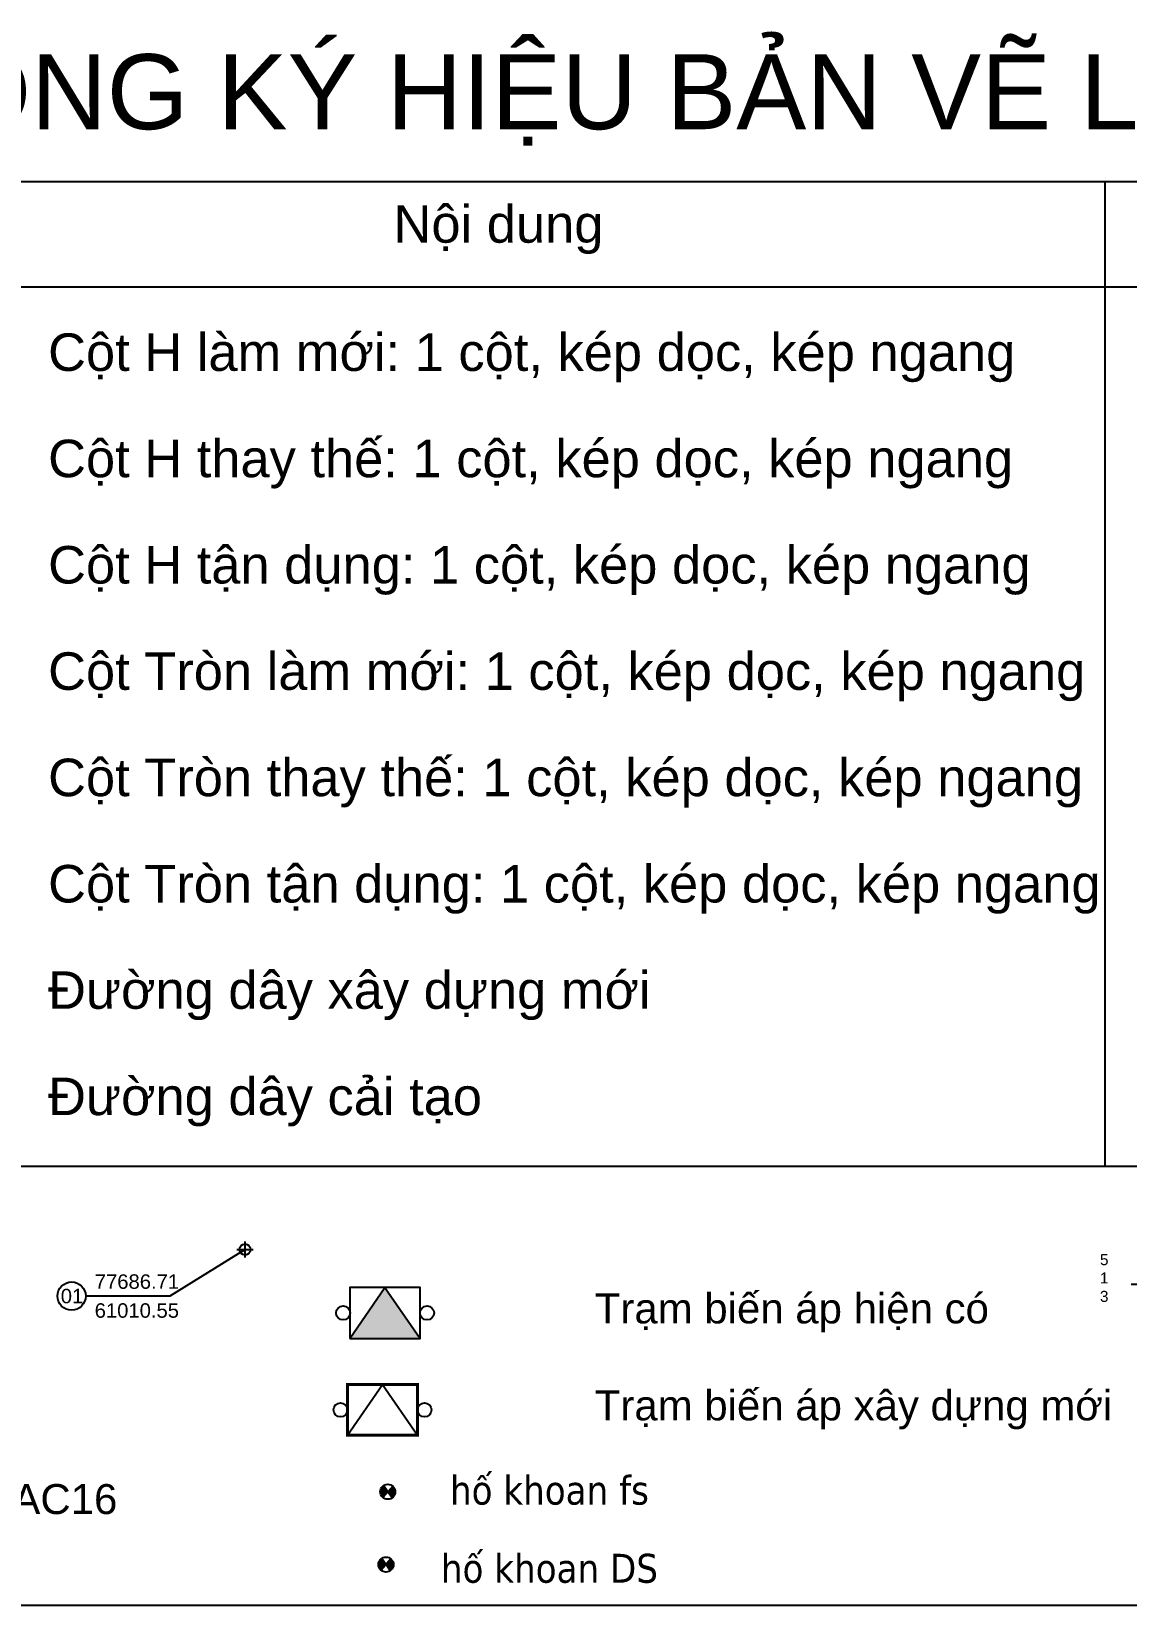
# Model space of a CAD drawing. Header units: feet. Extents: x 74374 to 92081, y 43964 to 65389.
# Drawn here: x 77657.2 to 77808.5, y 60961.3 to 61179 of the extents above; entities that cross this region are included whole.
import ezdxf
from ezdxf.enums import TextEntityAlignment as Align

# ---------------------------------------------------------------- set-up
doc = ezdxf.new("R2010")
doc.units = ezdxf.units.FT
doc.header["$MEASUREMENT"] = 0
doc.set_wipeout_variables(frame=1)
doc.linetypes.add('DASHED2', pattern=[0.375, 0.25, -0.125])
for name, color, linetype in [('Border', 6, 'Continuous'), ('DZ-HaApCu', 1, 'Continuous'), ('Ha ap - cai tao', 1, 'DASHED2'), ('HoKhoan', 20, 'Continuous'), ('Khung', 7, 'Continuous'), ('Note', 4, 'Continuous'), ('Number', 4, 'Continuous'), ('So cto', 6, 'Continuous')]:
    doc.layers.add(name, color=color, linetype=linetype)
doc.styles.add('PEC_Tahoma', font='tahoma.ttf')
doc.styles.get("Standard").update_dxf_attribs({"font": 'arial.ttf'})
doc.styles.add('TENCOT', font='VnArialH.TTF')

# ---------------------------------------------------------------- blocks, each defined once
blk = doc.blocks.new('HK-FS')
at = {"layer": 'HoKhoan'}
h = blk.add_hatch(color=256, dxfattribs=at)
h.dxf.hatch_style = 1
h.paths.add_polyline_path([(1.04, 0, 0.218651), (0.68, 0.79), (0, 0), (0.59, -0.86, 0.247199)])
h.paths.add_polyline_path([(0, 0), (-0.59, 0.86, 0.247199), (-1.04, 0, 0.218651), (-0.68, -0.79)])
for points in [[(0.68, 0.79), (-0.68, -0.79)], [(0.59, -0.86), (-0.59, 0.86)]]:
    blk.add_lwpolyline(points, dxfattribs=at)
at = {"layer": 'HoKhoan', "linetype": 'Continuous'}
blk.add_circle((0, 0), 1.04, dxfattribs=at)
blk = doc.blocks.new('HK_DS')
at = {"layer": 'HoKhoan'}
h = blk.add_hatch(color=6, dxfattribs=at)
h.dxf.hatch_style = 1
h.paths.add_polyline_path([(1.04, 0, 0.218651), (0.68, 0.79), (0, 0), (0.59, -0.86, 0.247199)])
h.paths.add_polyline_path([(0, 0), (-0.59, 0.86, 0.247199), (-1.04, 0, 0.218651), (-0.68, -0.79)])
at = {"layer": 'HoKhoan', "color": 6}
for points in [[(0.68, 0.79), (-0.68, -0.79)], [(0.59, -0.86), (-0.59, 0.86)]]:
    blk.add_lwpolyline(points, dxfattribs=at)
at = {"layer": 'HoKhoan', "color": 6, "linetype": 'Continuous'}
blk.add_circle((0, 0), 1.04, dxfattribs=at)
blk = doc.blocks.new('TBA Hien co')
at = {"layer": 'Ha ap - cai tao', "linetype": 'Continuous'}
blk.add_hatch(color=256, dxfattribs=at).paths.add_polyline_path([(4.67, -6.78), (0, 0), (-4.67, -6.78)])
for p, q in [((-4.67, -6.78), (0, 0)), ((0, 0), (4.67, -6.78))]:
    blk.add_line(p, q, dxfattribs=at)
blk.add_lwpolyline([(-4.67, -6.78), (4.67, -6.78), (4.67, 0), (-4.67, 0)], close=True, dxfattribs=at)
for centre in [(-5.58, -3.39), (5.6, -3.39)]:
    blk.add_circle(centre, 0.933, dxfattribs=at)
blk = doc.blocks.new('TBA - XD moi')
at = {"layer": 'Ha ap - cai tao', "linetype": 'Continuous'}
for p, q in [((-4.67, -6.78), (0, 0)), ((0, 0), (4.67, -6.78))]:
    blk.add_line(p, q, dxfattribs=at)
at = {"layer": 'Ha ap - cai tao', "linetype": 'Continuous', "const_width": 0.4}
blk.add_lwpolyline([(-4.67, -6.78), (4.67, -6.78), (4.67, 0), (-4.67, 0)], close=True, dxfattribs=at)
at = {"layer": 'Ha ap - cai tao', "linetype": 'Continuous'}
for centre in [(-5.58, -3.39), (5.6, -3.39)]:
    blk.add_circle(centre, 0.933, dxfattribs=at)
blk = doc.blocks.new('SoTT')
at = {"color": 150}
blk.add_wipeout([(8.26, -0.03), (8.24, -0.55), (8.19, -1.07), (8.11, -1.58), (8, -2.09), (7.85, -2.58), (7.68, -3.07), (7.47, -3.55), (7.23, -4.01), (6.97, -4.46), (6.68, -4.89), (6.36, -5.3), (6.02, -5.69), (5.65, -6.05), (5.26, -6.39), (4.85, -6.71), (4.42, -7), (3.98, -7.27), (3.52, -7.5), (3.04, -7.71), (2.55, -7.89), (2.05, -8.03), (1.55, -8.14), (1.03, -8.22), (0.52, -8.27), (0, -8.29), (-0.52, -8.27), (-1.03, -8.22), (-1.55, -8.14), (-2.05, -8.03), (-2.55, -7.89), (-3.04, -7.71), (-3.52, -7.5), (-3.98, -7.27), (-4.42, -7), (-4.85, -6.71), (-5.26, -6.39), (-5.65, -6.05), (-6.02, -5.69), (-6.36, -5.3), (-6.68, -4.89), (-6.97, -4.46), (-7.23, -4.01), (-7.47, -3.55), (-7.68, -3.07), (-7.85, -2.58), (-8, -2.09), (-8.11, -1.58), (-8.19, -1.07), (-8.24, -0.55), (-8.26, -0.03), (-8.24, 0.48), (-8.19, 1), (-8.11, 1.51), (-8, 2.02), (-7.85, 2.52), (-7.68, 3.01), (-7.47, 3.48), (-7.23, 3.94), (-6.97, 4.39), (-6.68, 4.82), (-6.36, 5.23), (-6.02, 5.62), (-5.65, 5.98), (-5.26, 6.33), (-4.85, 6.65), (-4.42, 6.94), (-3.98, 7.2), (-3.52, 7.44), (-3.04, 7.64), (-2.55, 7.82), (-2.05, 7.96), (-1.55, 8.08), (-1.03, 8.16), (-0.52, 8.21), (0, 8.22), (0.52, 8.21), (1.03, 8.16), (1.55, 8.08), (2.05, 7.96), (2.55, 7.82), (3.04, 7.64), (3.52, 7.44), (3.98, 7.2), (4.42, 6.94), (4.85, 6.65), (5.26, 6.33), (5.65, 5.98), (6.02, 5.62), (6.36, 5.23), (6.68, 4.82), (6.97, 4.39), (7.23, 3.94), (7.47, 3.48), (7.68, 3.01), (7.85, 2.52), (8, 2.02), (8.11, 1.51), (8.19, 1), (8.24, 0.48)], dxfattribs=at).dxf.layer = 'Number'
at = {"layer": 'Number', "color": 150}
blk.add_lwpolyline([(-8.26, 0), (8.26, 0)], dxfattribs=at)
at = {"layer": 'Number', "color": 150, "style": 'TENCOT', "width": 0.4}
for tag, p in [('Number', (0.01, 0.6)), ('HEIGHT', (0.54, -6.17))]:
    blk.add_attdef(tag, text='', height=5, dxfattribs=at).set_placement(p, align=Align.CENTER)
blk = doc.blocks.new('*U108')
at = {"color": 0, "linetype": 'Continuous'}
for p, q in [((-1.11, 0), (1.11, 0)), ((0, -1.11), (0, 1.11))]:
    blk.add_line(p, q, dxfattribs=at)
blk.add_circle((0, 0), 0.765, dxfattribs=at)
for tag, p in [('X', (-17.59, -5.44)), ('Y', (-17.59, -9.44))]:
    blk.add_attdef(tag, p, '', height=2, dxfattribs=at)
blk.add_wipeout([(-25.92, -6.13), (-25.73, -5.54), (-25.36, -5.05), (-24.87, -4.68), (-24.28, -4.49), (-23.66, -4.49), (-23.08, -4.68), (-22.58, -5.05), (-22.22, -5.54), (-22.03, -6.13), (-22.03, -6.75), (-22.22, -7.33), (-22.58, -7.83), (-23.08, -8.19), (-23.66, -8.38), (-24.28, -8.38), (-24.87, -8.19), (-25.36, -7.83), (-25.73, -7.33), (-25.92, -6.75)], dxfattribs=at)
at = {"color": 0, "linetype": 'Continuous', "flags": 128}
blk.add_lwpolyline([(0, 0), (0, 0), (-10.4, -6.44), (-22.03, -6.44)], dxfattribs=at)
at = {"color": 0, "linetype": 'Continuous'}
blk.add_circle((-23.97, -6.44), 1.95, dxfattribs=at)
blk.add_attdef('N', text='', height=2, dxfattribs=at).set_placement((-23.91, -6.44), align=Align.MIDDLE_CENTER)

msp = doc.modelspace()

# ---------------------------------------------------------------- linework, layer by layer
at = {"layer": 'Border'}
for p, q in [((77805.54858, 61158.26726), (77805.54858, 61022.09088)), ((77574.33281, 61143.68572), (77955.4662, 61143.68572)), ((77574.33281, 61022.09088), (77955.4662, 61022.09088))]:
    msp.add_line(p, q, dxfattribs=at)
msp.add_lwpolyline([(77574.33281, 61158.26726), (77955.4662, 61158.26726), (77955.4662, 60961.31059), (77574.33281, 60961.31059)], close=True, dxfattribs=at)

# ---------------------------------------------------------------- block references
at = {"layer": 'Ha ap - cai tao', "linetype": 'Continuous', "xscale": 1.037895620549534, "yscale": 1.037895620549534, "zscale": 1.037895620549534}
msp.add_blockref('TBA Hien co', (77706.05304, 61005.292), dxfattribs=at)
at = {"layer": 'Ha ap - cai tao', "xscale": 1.037895620549534, "yscale": 1.037895620549534, "zscale": 1.037895620549534}
msp.add_blockref('TBA - XD moi', (77705.69827, 60991.88632), dxfattribs=at)
at = {"layer": 'HoKhoan'}
for name, p in [('HK-FS', (77706.43605, 60977.03793)), ('HK_DS', (77706.19051, 60966.97137))]:
    msp.add_blockref(name, p, dxfattribs=at)

# ---------------------------------------------------------------- texts
at = {"layer": 'Khung', "style": 'PEC_Tahoma'}
for s, p in [('hố khoan fs', (77728.78423, 60975.26693)), ('hố khoan DS', (77728.78423, 60964.46279))]:
    msp.add_text(s, height=4, dxfattribs=at).set_placement(p, align=Align.CENTER)
at = {"layer": 'Note'}
for s, height, p in [('HỆ THỐNG KÝ HIỆU BẢN VẼ LƯỚI ĐIỆN HẠ THẾ', 10.3789562, (77602.3618, 61165.49987)), ('Nội dung', 5.189478, (77707.23188, 61149.80317)), ('Cột H làm mới: 1 cột, kép dọc, kép ngang', 5.1894781, (77659.48863, 61132.06897)), ('Cột H thay thế: 1 cột, kép dọc, kép ngang', 5.1894781, (77659.48863, 61117.36428)), ('Cột H tận dụng: 1 cột, kép dọc, kép ngang', 5.1894781, (77659.48863, 61102.65958)), ('Cột Tròn làm mới: 1 cột, kép dọc, kép ngang', 5.1894781, (77659.48863, 61087.95488)), ('Cột Tròn thay thế: 1 cột, kép dọc, kép ngang', 5.1894781, (77659.48863, 61073.25019)), ('Cột Tròn tận dụng: 1 cột, kép dọc, kép ngang', 5.1894781, (77659.48863, 61058.54549)), ('Đường dây xây dựng mới', 5.1894781, (77659.48863, 61043.8408)), ('Đường dây cải tạo', 5.1894781, (77659.48863, 61029.1361)), ('Trạm biến áp hiện có', 4.1515825, (77735.05031, 61000.32971)), ('Trạm biến áp xây dựng mới', 4.1515825, (77735.05031, 60986.91706)), ('Dây dẫn 4AC16', 4.1515825, (77628.11935, 60973.95719))]:
    msp.add_text(s, height=height, dxfattribs=at).set_placement(p)

# ---------------------------------------------------------------- next in the draw order: block references
at = {"color": 0, "linetype": 'Continuous'}
ref = msp.add_blockref('*U108', (77686.70618, 61010.55269), dxfattribs=at)
ref.add_attrib('N', '01', dxfattribs={"color": 0, "linetype": 'Continuous', "height": 2}).set_placement((77662.79509, 61004.11404), align=Align.MIDDLE_CENTER)
ref.add_attrib('Y', '61010.55', (77665.92891, 61001.11404), dxfattribs={"color": 0, "linetype": 'Continuous', "height": 2})
ref.add_attrib('X', '77686.71', (77665.9443, 61005.11404), dxfattribs={"color": 0, "linetype": 'Continuous', "height": 2})
at = {"layer": 'DZ-HaApCu', "linetype": 'Continuous', "lineweight": 0}
ref = msp.add_blockref('SoTT', (77813.39877, 61005.7431), dxfattribs=dict(at, xscale=0.508, yscale=0.508, zscale=0.508))
ref.add_attrib('Number', '2.1/2.2', dxfattribs={"layer": 'Number', "color": 150, "height": 2.54, "style": 'TENCOT', "width": 0.4}).set_placement((77813.40251, 61006.0499), align=Align.CENTER)
ref.add_attrib('HEIGHT', 'H7.5', dxfattribs={"layer": 'Number', "color": 150, "height": 2.54, "style": 'TENCOT', "width": 0.4}).set_placement((77813.6731, 61002.60979), align=Align.CENTER)
ref.add_attrib('H1', '1', (77818.59235, 61008.38931), dxfattribs={"layer": 'So cto', "height": 1.524, "style": 'TENCOT'})
ref.add_attrib('H2', '3', (77818.59235, 61005.84929), dxfattribs={"layer": 'So cto', "height": 1.524, "style": 'TENCOT'})
ref.add_attrib('H4', '5', (77818.59235, 61003.30892), dxfattribs={"layer": 'So cto', "height": 1.524, "style": 'TENCOT'})
ref.add_attrib('3F', '6', (77818.59235, 61001.15801), dxfattribs={"layer": 'So cto', "height": 1.524, "style": 'TENCOT'})
ref.add_attrib('XA', '5', (77804.8725, 61008.38931), dxfattribs={"layer": 'So cto', "height": 1.524, "style": 'TENCOT'})
ref.add_attrib('KEP', '1', (77804.8725, 61005.84929), dxfattribs={"layer": 'So cto', "height": 1.524, "style": 'TENCOT'})
ref.add_attrib('TB', '3', (77804.8725, 61003.30892), dxfattribs={"layer": 'So cto', "height": 1.524, "style": 'TENCOT'})

doc.saveas('drawing.dxf')
